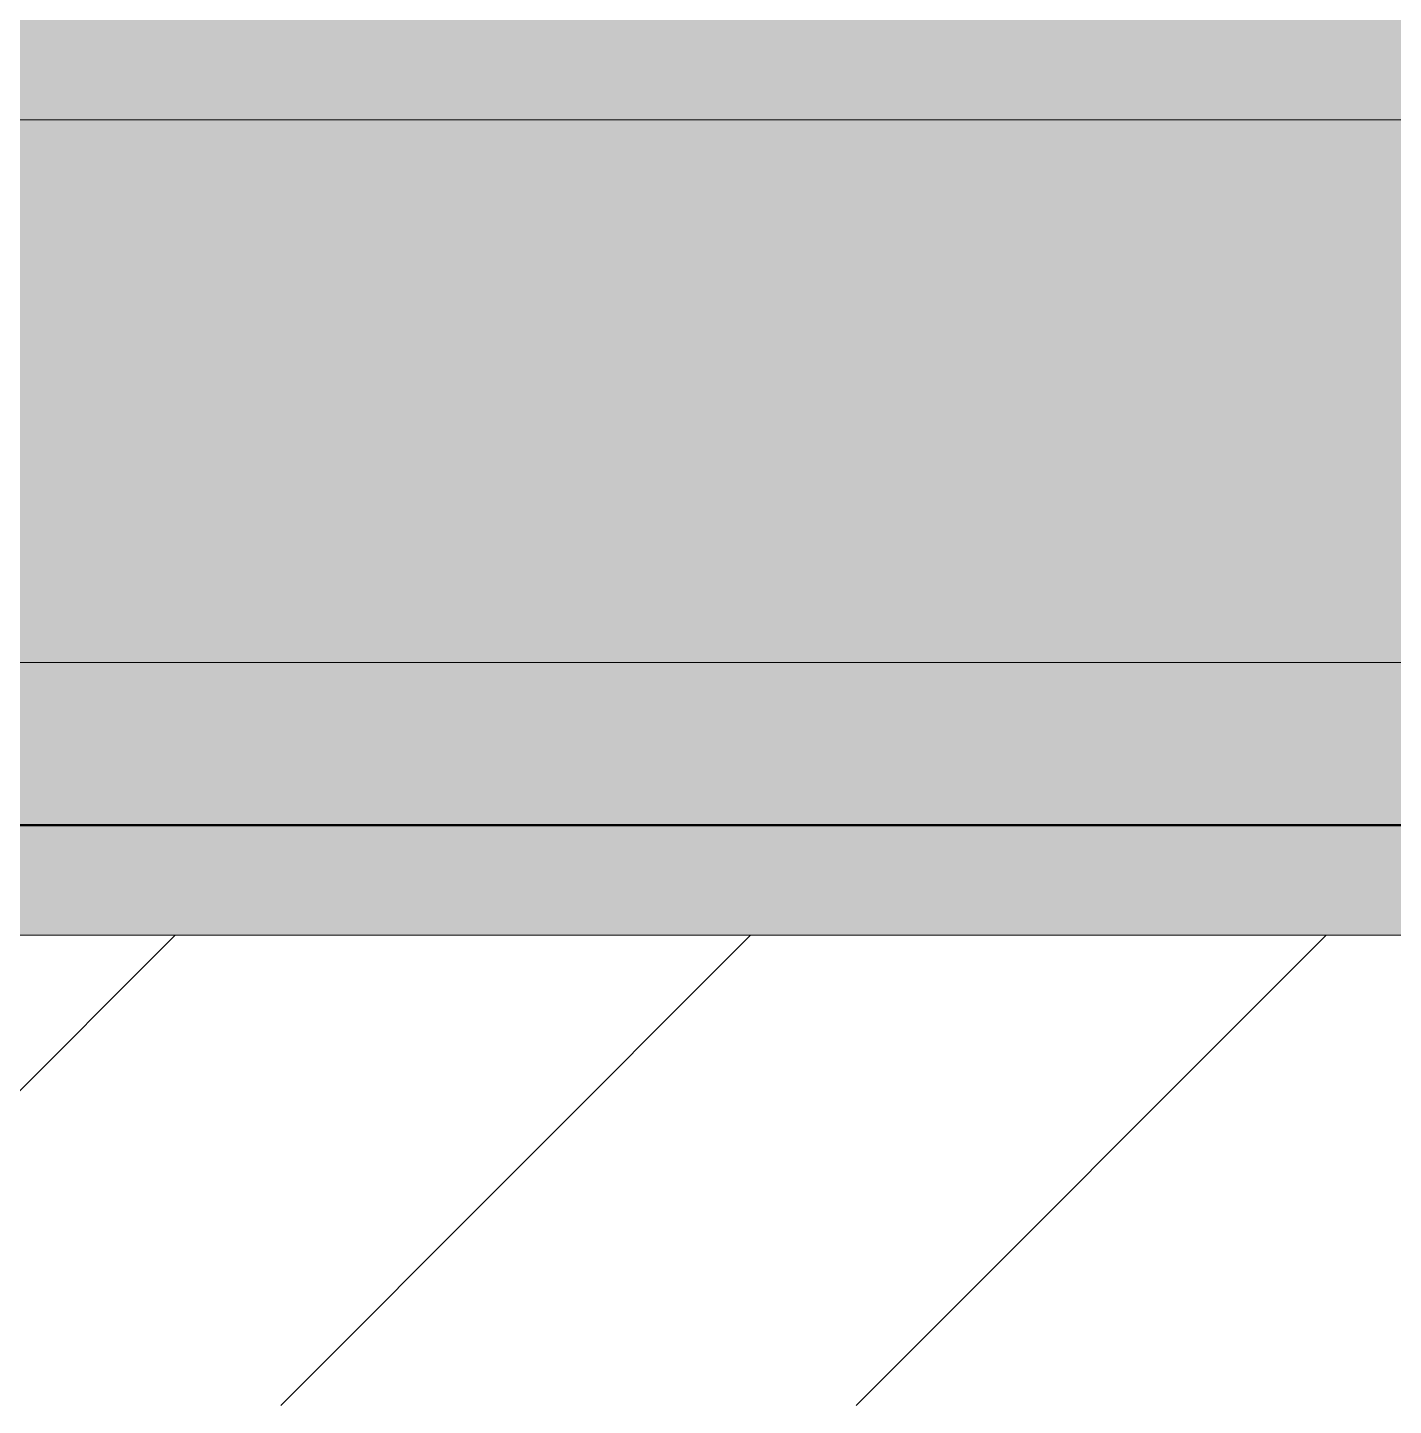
# Model space of a CAD drawing. Header units: millimetres. Extents: x -155050 to -36395, y -2753 to 7638.
# Drawn here: x -52105 to -49587, y -1819 to 720 of the extents above; entities that cross this region are included whole.
import ezdxf

# ---------------------------------------------------------------- set-up
doc = ezdxf.new("R2010")
doc.units = ezdxf.units.MM
for name, pattern in [('IMPORT-DASHDOT', [11.176, 8.128, -1.524, 0, -1.524]), ('IMPORT-DASHED _2_', [9.652, 8.128, -1.524]), ('IMPORT-DĚLICÍ2 _2_', [15.875, 6.35, -3.175, 0, -3.175, 0, -3.175]), ('IMPORT-KANVBRDO', [20, 7, -6.5, 0, -6.5])]:
    doc.linetypes.add(name, pattern=pattern)
for name, color, linetype, lineweight, true_color in [('---1 - PBS KÓTY', 7, 'Continuous', 18, 0x4c1300), ('---1 - PBS PNP-1', 1, 'Continuous', 35, 0xff0000), ('00_pl_deštová voda oblast', 6, 'Continuous', 25, 0xff00ff), ('00_pL_hranice pozemku', 1, 'Continuous', 35, 0xff0000), ('00_pL_katastr', 150, 'Continuous', 9, 0x007fff), ('00_pL_katastr-1', 150, 'Continuous', 35, 0x007fff), ('212_HK_situace_03_dwg-1', 40, 'Continuous', 9, 0xffbf00), ('A-WALL-1', 7, 'Continuous', 9, 0xd7d5cb), ('A-WALL-2', 7, 'Continuous', 9, 0x004080), ('A-WALL-3', 7, 'Continuous', 9, 0xdeddc7), ('A-WALL-4', 7, 'Continuous', 9, 0x787878), ('hch budova-1', 7, 'Continuous', 9, 0x00a5a5), ('hch kanal', 30, 'Continuous', 9, 0xff7f00), ('hch kanal-2', 6, 'IMPORT-KANVBRDO', 9, 0xff00ff), ('hch oploceni-1', 7, 'IMPORT-DĚLICÍ2 _2_', 9, 0x00a5a5), ('hch teren-1', 7, 'Continuous', 9, 0x00a5a5), ('hchrozvodi-1', 7, 'IMPORT-DĚLICÍ2 _2_', 9, 0x00a5a5), ('Kóty-1', 3, 'IMPORT-DASHED _2_', 9, 0x00ff00), ('Obrys', 2, 'Continuous', 9, 0xffff00), ('Obrys-3', 5, 'Continuous', 9, 0x0000ff), ('Obrys-4', 5, 'IMPORT-DASHDOT', 9, 0x0000ff), ('PDF7_0V_popis-vodovod-ostatní', 9, 'Continuous', 9, 0x808080), ('PDF7_GASNET PLYN STŘEDOTLAK', 9, 'Continuous', 9, 0x808080), ('PDF7_GASNET PLYN STŘEDOTLAK OCHRANNĚ PÁSMO', 7, 'Continuous', 9, 0xa5a552), ('PDF7_GP Budovy', 7, 'Continuous', 9, 0x260000), ('PDF7_GP Dopravní zařízení', 1, 'Continuous', 9, 0xff0000), ('PDF7_GP Hraniční linie', 7, 'Continuous', 9, 0x0052a5), ('PDF7_GP Kanalizační objekty', 30, 'Continuous', 9, 0xff7f00), ('PDF7_GP Výšky bodů', 7, 'Continuous', 9, 0x0052a5), ('PDF7_ISS CETIN Nadzemní sítě', 9, 'Continuous', 9, 0x808080), ('PDF7_ISS CETIN Zaměřené a kótované vnitřní STP', 9, 'Continuous', 9, 0x808080), ('PDF7_ISS DEŠŤOVÁ KANALIZACE', 9, 'Continuous', 9, 0x808080), ('PDF7_ISS KRÁLOVÉHRADECKÁ PROVOZNÍ SPLAŠKOVÁ KANALIZACE', 9, 'Continuous', 9, 0x808080), ('PDF7_ISS KRÁLOVÉHRADECKÁ PROVOZNÍ VODOVOD HL ŘAD', 9, 'Continuous', 9, 0x808080), ('PDF7_ISS TECHNICKÉ SLUŽBY HK VO', 9, 'Continuous', 9, 0x808080), ('PDF7_ISS ČEZ DISTRIBUCE NN', 9, 'Continuous', 9, 0x808080), ('PDF7_ISS ČEZ DISTRIBUCE VN PODZEMNÍ', 9, 'Continuous', 9, 0x808080), ('PDF7_Pouchov_726559$0$23700', 7, 'Continuous', 9, 0x52a5a5), ('PDF7_Slezské Předměstí_646971$0$21900', 7, 'Continuous', 9, 0x002600), ('PDF7_Slezské Předměstí_646971$0$23700', 9, 'Continuous', 9, 0x808080), ('Vlastní 1_A-DETL-GENF-1', 9, 'Continuous', 9, 0x808080)]:
    doc.layers.add(name, color=color, linetype=linetype, lineweight=lineweight, true_color=true_color)
for name, color, linetype, lineweight in [('00_pL_stavajici objekty', 7, 'Continuous', 50), ('2966-1_navrh dispozice stroju-HK_02_dwg-1', 7, 'Continuous', 9), ('2966-1_navrh dispozice stroju-HK_dwg-1', 7, 'Continuous', 9), ('A-DETL-THIN', 7, 'Continuous', 9), ('A-WALL', 7, 'Continuous', 9), ('HK_TEREN_SESAZENI_dwg-1', 7, 'Continuous', 9), ('Kóty', 7, 'Continuous', 9), ('PDF4_Geometry', 7, 'Continuous', 9), ('PDF7_GP Popis', 7, 'Continuous', 9), ('PDF7_Slezské Předměstí_646971$0$404', 7, 'Continuous', 9), ('PDF9_Geometrie', 7, 'Continuous', 9)]:
    doc.layers.add(name, color=color, linetype=linetype, lineweight=lineweight)

# ---------------------------------------------------------------- blocks, each defined once
blk = doc.blocks.new('2966-1_navrh dispozice stroju-HK_dwg-867852-Řez 5')
at = {"layer": 'Kóty'}
blk.add_line((181940.7, -750), (198730.7, -750), dxfattribs=at)
at = {"layer": 'Obrys'}
blk.add_line((203519.7, -750), (179267.8, -750), dxfattribs=at)
blk = doc.blocks.new('2966-1_navrh dispozice stroju-HK_02_dwg__OPEN-V47-Řez 5')
at = {"layer": 'Kóty'}
blk.add_line((181287.8, -750), (182162.8, -750), dxfattribs=at)
at = {"layer": 'Kóty', "flags": 128}
blk.add_lwpolyline([(182162.8, -750), (181287.8, -750), (182162.8, -750)], dxfattribs=at)
blk = doc.blocks.new('2966-1_navrh dispozice stroju-HK_02_dwg-876232-Řez 5')
at = {"layer": 'Kóty'}
for p, q in [((182162.8, -750), (198952.8, -750)), ((182162.8, -750), (198952.8, -750)), ((187662.8, -750), (189912.8, -750))]:
    blk.add_line(p, q, dxfattribs=at)
at = {"layer": 'Kóty-1'}
for p, q in [((188705, -750), (182187.8, -750)), ((182187.8, -750), (188705, -750))]:
    blk.add_line(p, q, dxfattribs=at)
at = {"layer": 'Obrys'}
for p, q in [((179267.8, -750), (203741.8, -750)), ((203741.8, -750), (179267.8, -750)), ((182387.8, -750), (188505, -750)), ((188505, -750), (186236.3, -750)), ((188505, -750), (187182.8, -750))]:
    blk.add_line(p, q, dxfattribs=at)
at = {"layer": 'Obrys-3'}
for p, q in [((181587.8, -750), (200127.8, -750)), ((200127.8, -750), (181587.8, -750)), ((199807.8, -750), (181587.8, -750))]:
    blk.add_line(p, q, dxfattribs=at)
at = {"layer": 'Obrys-3', "flags": 128}
blk.add_lwpolyline([(199802.8, -750), (181587.8, -750), (180987.8, -750)], dxfattribs=at)
at = {"layer": 'Obrys-4'}
blk.add_line((180587.8, -750), (192527.8, -750), dxfattribs=at)
at = {"extrusion": (0, 0, -1)}
blk.add_blockref('2966-1_navrh dispozice stroju-HK_02_dwg__OPEN-V47-Řez 5', (-372075.6, 0), dxfattribs=at)
blk = doc.blocks.new('212_HK_situace_03_dwg__ArchTick-904835-Řez 5')
at = {"layer": '---1 - PBS KÓTY'}
blk.add_line((190094.2, -750), (191105.9, -750), dxfattribs=at)
blk = doc.blocks.new('212_HK_situace_03_dwg-886969-Řez 5')
at = {"layer": '---1 - PBS KÓTY', "flags": 128}
blk.add_lwpolyline([(191350, -750), (190600, -750), (190521.9, -750)], dxfattribs=at)
at = {"layer": '---1 - PBS PNP-1'}
blk.add_line((184098, -750), (197102.1, -750), dxfattribs=at)
at = {"layer": '00_pl_deštová voda oblast'}
for p, q in [((200043.4, -750), (180549.2, -750)), ((184243.1, -750), (195636.6, -750))]:
    blk.add_line(p, q, dxfattribs=at)
at = {"layer": '00_pl_deštová voda oblast', "flags": 128}
blk.add_lwpolyline([(200045.5, -750), (200045.1, -750), (180445.2, -750)], dxfattribs=at)
at = {"layer": '00_pL_hranice pozemku', "flags": 128}
blk.add_lwpolyline([(179267.8, -750), (190825.3, -750), (190825.2, -750), (200517.2, -750), (200432.6, -750), (203816.9, -750)], dxfattribs=at)
at = {"layer": '00_pL_katastr', "flags": 128}
blk.add_lwpolyline([(184793.1, -750), (200400.1, -750), (198207.5, -750), (182600.5, -750)], close=True, dxfattribs=at)
at = {"layer": '00_pL_katastr'}
for points in [[(188221.9, -750), (187797.1, -750), (187447.6, -750), (187173.5, -750)], [(187315.7, -750), (187687.1, -750), (187987.1, -750), (188215.5, -750)], [(188621.1, -750), (188342.8, -750), (188085.8, -750), (187849.9, -750)], [(188215.5, -750), (188361.1, -750), (188439.2, -750), (188449.9, -750)], [(189449.5, -750), (189055.8, -750), (188646.6, -750), (188221.9, -750)], [(188449.9, -750), (188460.6, -750), (188396.3, -750), (188257.1, -750)], [(188257.1, -750), (188564.8, -750), (188852.6, -750), (189120.5, -750)], [(189316.9, -750), (189131.3, -750), (188899.4, -750), (188621.1, -750)], [(188888.3, -750), (188759.1, -750), (188728.8, -750), (188797.5, -750)], [(188797.5, -750), (188866.2, -750), (189045.6, -750), (189335.9, -750)], [(189638.8, -750), (189267.6, -750), (189017.5, -750), (188888.3, -750)], [(189120.5, -750), (189388.3, -750), (189619.2, -750), (189813.4, -750)], [(189138.1, -750), (189372.1, -750), (189506.2, -750), (189540.1, -750)], [(189540.1, -750), (189574, -750), (189499.6, -750), (189316.9, -750)], [(189649.6, -750), (189424.5, -750), (189319.8, -750), (189335.5, -750)], [(189335.5, -750), (189358, -750), (189626.9, -750), (190142.3, -750)], [(189335.9, -750), (189550, -750), (189771.7, -750), (190001.1, -750)], [(190128, -750), (190069.5, -750), (189843.3, -750), (189449.5, -750)], [(191309.5, -750), (190785.2, -750), (190228.3, -750), (189638.8, -750)], [(190477.2, -750), (190154.1, -750), (189878.2, -750), (189649.6, -750)], [(189813.4, -750), (190081.7, -750), (190186.6, -750), (190128, -750)], [(190142.3, -750), (190657.6, -750), (191077.2, -750), (191401.1, -750)], [(191737.2, -750), (191220.4, -750), (190800.5, -750), (190477.2, -750)]]:
    blk.add_open_spline(points, degree=3, dxfattribs=at)
at = {"layer": '00_pL_katastr-1'}
for p, q in [((179267.8, -750), (203816.9, -750)), ((179267.8, -750), (203816.9, -750)), ((179267.8, -750), (203816.9, -750)), ((203816.9, -750), (179267.8, -750)), ((179267.8, -750), (194306.1, -750)), ((179267.8, -750), (191144.3, -750)), ((203816.9, -750), (179267.8, -750))]:
    blk.add_line(p, q, dxfattribs=at)
at = {"layer": '00_pL_katastr-1', "flags": 128}
for points in [[(179267.8, -750), (180387, -750), (190827.9, -750), (199063.2, -750), (203816.9, -750)], [(179267.8, -750), (189670, -750), (187547.7, -750), (203518.5, -750), (196394.9, -750), (179267.8, -750)], [(203816.9, -750), (186983.6, -750), (187223.2, -750), (179267.8, -750)], [(179267.8, -750), (185852.7, -750), (188324, -750), (200935.3, -750), (203816.9, -750)], [(179267.8, -750), (194666.6, -750), (198047.6, -750), (202800.4, -750), (196394.9, -750), (196349.3, -750), (193555.8, -750), (179267.8, -750)], [(179267.8, -750), (185608.4, -750), (190751.4, -750), (190749.7, -750), (194726.1, -750), (196002.9, -750), (200511.7, -750), (200463.8, -750), (200417.6, -750), (203816.9, -750)], [(203816.9, -750), (197234.5, -750), (197119.5, -750), (186897.2, -750), (187707.1, -750)], [(187707.1, -750), (197948.3, -750), (197893.9, -750), (203816.9, -750)]]:
    blk.add_lwpolyline(points, dxfattribs=at)
blk.add_lwpolyline([(195945.8, -750), (182563.5, -750), (182545.9, -750), (195925.9, -750)], close=True, dxfattribs=at)
at = {"layer": '00_pL_stavajici objekty'}
blk.add_line((179267.8, -750), (203816.9, -750), dxfattribs=at)
at = {"layer": '00_pL_stavajici objekty', "flags": 128}
blk.add_lwpolyline([(203816.9, -750), (186930.3, -750), (187170, -750), (179267.8, -750)], dxfattribs=at)
blk.add_lwpolyline([(195918, -750), (182558.4, -750), (182570, -750), (195929.6, -750)], close=True, dxfattribs=at)
at = {"layer": 'PDF4_Geometry'}
for p, q in [((203816.9, -750), (179267.8, -750)), ((179267.8, -750), (203816.9, -750)), ((179267.8, -750), (203816.9, -750)), ((179267.8, -750), (194252.8, -750)), ((179267.8, -750), (191091, -750)), ((203816.9, -750), (179267.8, -750))]:
    blk.add_line(p, q, dxfattribs=at)
at = {"layer": 'PDF4_Geometry', "flags": 128}
for points in [[(179267.8, -750), (187494.4, -750), (203465.2, -750), (196341.6, -750), (179267.8, -750)], [(179267.8, -750), (189616.7, -750), (187494.4, -750)], [(179267.8, -750), (193502.6, -750), (196296, -750), (196341.6, -750), (202747.1, -750), (197994.3, -750), (194613.3, -750), (179267.8, -750)], [(197840.7, -750), (197895.1, -750), (187653.9, -750), (186843.9, -750), (197066.2, -750), (197181.2, -750)]]:
    blk.add_lwpolyline(points, dxfattribs=at)
blk.add_lwpolyline([(184739.8, -750), (200346.9, -750), (198154.3, -750), (182547.2, -750)], close=True, dxfattribs=at)
at = {"layer": 'PDF4_Geometry'}
for points in [[(188168.6, -750), (187743.8, -750), (187394.3, -750), (187120.3, -750)], [(187262.5, -750), (187633.8, -750), (187933.8, -750), (188162.2, -750)], [(188567.8, -750), (188289.6, -750), (188032.5, -750), (187796.6, -750)], [(188162.2, -750), (188307.8, -750), (188386, -750), (188396.7, -750)], [(189396.2, -750), (189002.6, -750), (188593.3, -750), (188168.6, -750)], [(188396.7, -750), (188407.4, -750), (188343.1, -750), (188203.9, -750)], [(188203.9, -750), (188511.6, -750), (188799.4, -750), (189067.2, -750)], [(189263.6, -750), (189078, -750), (188846.1, -750), (188567.8, -750)], [(188835, -750), (188705.8, -750), (188675.5, -750), (188744.2, -750)], [(188744.2, -750), (188812.9, -750), (188992.3, -750), (189282.6, -750)], [(189585.5, -750), (189214.3, -750), (188964.2, -750), (188835, -750)], [(189067.2, -750), (189335, -750), (189566, -750), (189760.1, -750)], [(189084.8, -750), (189318.8, -750), (189452.9, -750), (189486.8, -750)], [(189486.8, -750), (189520.7, -750), (189446.4, -750), (189263.6, -750)], [(189596.3, -750), (189371.3, -750), (189266.6, -750), (189282.2, -750)], [(189282.2, -750), (189304.7, -750), (189573.7, -750), (190089, -750)], [(189282.6, -750), (189496.7, -750), (189718.5, -750), (189947.8, -750)], [(190074.8, -750), (190016.2, -750), (189790, -750), (189396.2, -750)], [(191256.3, -750), (190731.9, -750), (190175, -750), (189585.5, -750)], [(190424, -750), (190100.8, -750), (189824.9, -750), (189596.3, -750)], [(189760.1, -750), (190028.5, -750), (190133.4, -750), (190074.8, -750)], [(190089, -750), (190604.3, -750), (191024, -750), (191347.9, -750)], [(191683.9, -750), (191167.2, -750), (190747.2, -750), (190424, -750)]]:
    blk.add_open_spline(points, degree=3, dxfattribs=at)
at = {"layer": 'PDF7_0V_popis-vodovod-ostatní', "flags": 128}
blk.add_lwpolyline([(191220.8, -750), (191221.4, -750), (179267.8, -750)], dxfattribs=at)
at = {"layer": 'PDF7_GASNET PLYN STŘEDOTLAK', "flags": 128}
for points in [[(187372.4, -750), (188236.4, -750)], [(188433.7, -750), (187569.6, -750)], [(188635.2, -750), (188834.6, -750), (188834.6, -750), (189233.4, -750), (189233.4, -750), (189432.8, -750), (189233.4, -750), (189233.4, -750), (188834.6, -750), (188834.6, -750)], [(189630.1, -750), (189364.2, -750), (189364.3, -750), (189031.9, -750), (189031.9, -750), (188766, -750), (189031.9, -750), (189031.9, -750), (189364.3, -750), (189364.2, -750)], [(188967.5, -750), (188967.6, -750)], [(189100.5, -750), (189100.5, -750)], [(189164.9, -750), (189164.8, -750)], [(189297.8, -750), (189297.8, -750)], [(189831.6, -750), (190629.2, -750)], [(190826.5, -750), (190028.9, -750)]]:
    blk.add_lwpolyline(points, close=True, dxfattribs=at)
at = {"layer": 'PDF7_GASNET PLYN STŘEDOTLAK OCHRANNĚ PÁSMO', "flags": 128}
for points in [[(187968.8, -750), (188168.2, -750)], [(188234, -750), (188034.6, -750)], [(188369, -750), (188169.6, -750)], [(188170.3, -750), (188369.7, -750)], [(188234.6, -750), (188434, -750)], [(188566.3, -750), (188366.9, -750)], [(188436.2, -750), (188635.6, -750)], [(188701.4, -750), (188502, -750)], [(188567, -750), (188766.3, -750)], [(188832.2, -750), (188632.8, -750)], [(188967.2, -750), (188767.8, -750)], [(188768.5, -750), (188967.9, -750)], [(188832.8, -750), (189032.2, -750)], [(189164.5, -750), (188965.1, -750)], [(189034.4, -750), (189233.8, -750)], [(189299.6, -750), (189100.2, -750)], [(189165.1, -750), (189364.5, -750)], [(189430.4, -750), (189231, -750)], [(189565.4, -750), (189366, -750)], [(189366.7, -750), (189566.1, -750)], [(189431, -750), (189630.4, -750)], [(189762.7, -750), (189563.3, -750)], [(189632.5, -750), (189831.9, -750)], [(189897.7, -750), (189698.3, -750)], [(189763.3, -750), (189962.7, -750)], [(190028.6, -750), (189829.2, -750)], [(190163.6, -750), (189964.2, -750)], [(189964.9, -750), (190164.3, -750)], [(190029.2, -750), (190228.6, -750)], [(190360.9, -750), (190161.5, -750)], [(190230.7, -750), (190430.1, -750)], [(190495.9, -750), (190296.5, -750)], [(190361.5, -750), (190560.9, -750)], [(190626.7, -750), (190427.3, -750)], [(190563.1, -750), (190762.5, -750)]]:
    blk.add_lwpolyline(points, close=True, dxfattribs=at)
at = {"layer": 'PDF7_GP Budovy', "flags": 128}
blk.add_lwpolyline([(182570, -750), (182558.4, -750), (195918, -750), (195929.6, -750)], close=True, dxfattribs=at)
at = {"layer": 'PDF7_GP Dopravní zařízení'}
blk.add_line((186767.7, -750), (189359.9, -750), dxfattribs=at)
at = {"layer": 'PDF7_GP Hraniční linie', "flags": 128}
for points in [[(203816.9, -750), (189170.9, -750), (179267.8, -750)], [(179267.8, -750), (189500.9, -750), (203816.9, -750)], [(179267.8, -750), (185267, -750), (191581.5, -750), (200953.1, -750), (203816.9, -750)], [(201161.9, -750), (192056.1, -750), (185007.8, -750), (187996.4, -750), (191783.5, -750), (195571.3, -750), (199891.3, -750), (203816.9, -750)], [(185377.2, -750), (189897, -750), (194881.7, -750), (203816.9, -750)], [(188020.2, -750), (188020.5, -750), (190479.7, -750), (190479.4, -750)], [(190467.8, -750), (190467.5, -750), (188074.8, -750), (188075.1, -750)]]:
    blk.add_lwpolyline(points, dxfattribs=at)
at = {"layer": 'PDF7_GP Kanalizační objekty'}
blk.add_line((189389.2, -750), (188923.9, -750), dxfattribs=at)
at = {"layer": 'PDF7_GP Popis'}
for p, q in [((188214.6, -750), (188414.1, -750)), ((188547, -750), (188347.6, -750)), ((188685.4, -750), (188485.9, -750)), ((188832.8, -750), (188566.8, -750)), ((188679.8, -750), (188879.3, -750)), ((189161.7, -750), (188895.7, -750)), ((189204.6, -750), (188938.6, -750)), ((188951.1, -750), (189017.6, -750)), ((189032, -750), (189098.4, -750)), ((189477.3, -750), (189211.3, -750)), ((189283.5, -750), (189283.5, -750)), ((189427.3, -750), (189493.8, -750)), ((189470.3, -750), (189536.7, -750)), ((189676.5, -750), (189809.5, -750)), ((189693.2, -750), (189759.7, -750)), ((189736.2, -750), (189802.6, -750)), ((190014.4, -750), (189748.5, -750)), ((189809.4, -750), (190075.3, -750)), ((190533.6, -750), (190267.6, -750)), ((190346.5, -750), (190546, -750)), ((190473.9, -750), (190673.4, -750))]:
    blk.add_line(p, q, dxfattribs=at)
at = {"layer": 'PDF7_GP Popis', "flags": 128}
for points in [[(188081.8, -750), (188015.3, -750), (188015.3, -750), (187948.9, -750), (187948.9, -750), (188015.4, -750), (188081.9, -750), (188148.3, -750), (188214.8, -750), (188214.8, -750), (188214.7, -750)], [(188036.9, -750), (188036.9, -750), (188236.4, -750)], [(188214.8, -750), (188081.8, -750), (188081.8, -750)], [(188281.1, -750), (188214.7, -750), (188214.7, -750), (188214.7, -750), (188214.7, -750), (188281.2, -750), (188347.7, -750), (188347.7, -750), (188414.1, -750), (188414.1, -750)], [(188302.8, -750), (188302.8, -750), (188369.3, -750)], [(188414, -750), (188414, -750), (188414, -750), (188480.5, -750), (188546.9, -750), (188613.5, -750)], [(188546.9, -750), (188546.9, -750), (188546.9, -750), (188613.4, -750), (188679.8, -750), (188746.4, -750)], [(188618.9, -750), (188552.5, -750), (188618.9, -750), (188685.4, -750), (188751.8, -750), (188751.9, -750), (188818.3, -750), (188818.4, -750), (188751.9, -750), (188685.4, -750)], [(188699.8, -750), (188699.8, -750), (188766.2, -750), (188832.7, -750), (188832.7, -750), (188899.2, -750), (188899.2, -750), (188832.8, -750), (188766.3, -750)], [(188945.7, -750), (188812.7, -750), (188812.7, -750)], [(188812.7, -750), (188879.1, -750), (188945.6, -750), (189078.6, -750)], [(188818.3, -750), (188951.2, -750), (188951.2, -750), (188884.7, -750), (188818.3, -750), (188818.3, -750), (188818.3, -750), (188884.8, -750), (188884.8, -750), (188951.2, -750), (189017.7, -750), (189017.7, -750), (189017.7, -750)], [(188899.1, -750), (189032, -750), (189032, -750), (188965.6, -750), (188899.1, -750), (188899.1, -750), (188899.1, -750), (188965.6, -750), (189032.1, -750), (189098.6, -750), (189098.5, -750), (189098.5, -750)], [(188951.1, -750), (189150.6, -750), (189217, -750)], [(189028.7, -750), (189028.7, -750), (189095.1, -750), (189161.6, -750), (189161.6, -750), (189228.1, -750), (189228.1, -750), (189228.1, -750), (189161.7, -750), (189095.2, -750)], [(189032, -750), (189231.4, -750), (189297.9, -750)], [(189071.6, -750), (189071.6, -750), (189138.1, -750), (189204.5, -750), (189271, -750), (189271, -750), (189271, -750), (189271.1, -750), (189204.6, -750), (189138.1, -750)], [(189294.5, -750), (189427.4, -750), (189360.9, -750), (189294.4, -750), (189228, -750), (189228, -750), (189294.5, -750), (189361, -750), (189427.5, -750), (189493.9, -750), (189493.9, -750)], [(189337.4, -750), (189470.3, -750), (189403.9, -750), (189403.8, -750), (189337.4, -750), (189337.4, -750), (189270.9, -750), (189271, -750), (189337.4, -750), (189403.9, -750), (189470.4, -750), (189536.9, -750), (189536.8, -750), (189536.8, -750)], [(189344.3, -750), (189344.3, -750), (189344.3, -750), (189410.7, -750), (189477.2, -750), (189543.7, -750), (189610.2, -750), (189610.2, -750), (189543.7, -750), (189543.8, -750), (189477.3, -750), (189477.3, -750)], [(189360.8, -750), (189560.3, -750), (189626.8, -750), (189626.8, -750)], [(189403.8, -750), (189603.3, -750), (189669.8, -750), (189669.7, -750), (189736.2, -750)], [(189615.6, -750), (189549.2, -750), (189482.7, -750), (189482.7, -750), (189482.8, -750), (189549.2, -750), (189615.7, -750), (189682.1, -750), (189682.2, -750), (189748.6, -750), (189682.2, -750), (189682.2, -750), (189615.7, -750)], [(189543.6, -750), (189676.6, -750), (189743.1, -750), (189809.5, -750), (189809.5, -750)], [(189815, -750), (189748.5, -750), (189682.1, -750), (189682.1, -750), (189748.6, -750), (189748.6, -750), (189815.1, -750), (189881.5, -750), (189881.5, -750)], [(189942.4, -750), (189875.9, -750), (189809.4, -750), (189809.5, -750), (189809.5, -750), (189876, -750), (189942.4, -750), (190008.9, -750), (190008.9, -750)], [(189881.4, -750), (189881.4, -750), (189947.9, -750), (190014.4, -750), (190147.3, -750)], [(190134.8, -750), (190068.3, -750), (190001.9, -750), (190001.9, -750), (189935.4, -750), (190001.9, -750), (190068.4, -750), (190134.8, -750), (190201.3, -750), (190201.3, -750), (190201.4, -750), (190134.9, -750), (190068.4, -750)], [(190334.2, -750), (190267.7, -750), (190201.2, -750), (190201.2, -750), (190201.3, -750), (190201.3, -750), (190267.8, -750), (190334.2, -750), (190400.7, -750), (190400.7, -750)], [(190208.1, -750), (190407.6, -750), (190341, -750)], [(190479.5, -750), (190413, -750), (190346.6, -750), (190346.6, -750), (190346.6, -750), (190346.6, -750), (190413.1, -750), (190479.6, -750), (190546, -750), (190546, -750)], [(190400.6, -750), (190400.6, -750), (190400.6, -750), (190467, -750), (190533.5, -750), (190600, -750)], [(190540.4, -750), (190473.9, -750), (190407.5, -750), (190407.5, -750), (190407.5, -750), (190474, -750), (190474, -750), (190540.5, -750), (190606.9, -750), (190606.9, -750)]]:
    blk.add_lwpolyline(points, dxfattribs=at)
for points in [[(189145, -750), (189145.1, -750)], [(189364.3, -750), (189364.3, -750)], [(190008.8, -750), (190008.8, -750), (190008.8, -750), (190075.3, -750), (190141.8, -750), (190208.2, -750), (190208.2, -750), (190208.2, -750), (190208.2, -750), (190141.7, -750), (190075.2, -750)], [(190147.2, -750), (190080.8, -750), (190147.3, -750), (190147.3, -750), (190213.8, -750), (190280.2, -750), (190346.7, -750), (190346.7, -750), (190280.2, -750), (190280.2, -750), (190213.7, -750)], [(190599.9, -750), (190599.9, -750), (190600, -750), (190600, -750), (190666.4, -750), (190666.5, -750), (190732.9, -750), (190799.4, -750), (190799.4, -750), (190799.3, -750), (190799.3, -750), (190732.8, -750), (190666.4, -750)]]:
    blk.add_lwpolyline(points, close=True, dxfattribs=at)
at = {"layer": 'PDF7_GP Výšky bodů', "flags": 128}
for points in [[(187875.7, -750), (188008.6, -750), (188008.7, -750), (188075.2, -750), (188075.1, -750), (188141.6, -750), (188208.1, -750), (188208.1, -750), (188208.2, -750), (188141.7, -750), (188075.2, -750)], [(187953.8, -750), (188086.7, -750), (188153.2, -750), (188219.7, -750), (188286.2, -750), (188286.2, -750), (188352.6, -750), (188352.7, -750), (188286.2, -750), (188219.8, -750), (188153.3, -750)], [(188208, -750), (188075.1, -750), (188208, -750), (188208, -750), (188274.5, -750), (188341, -750), (188407.4, -750), (188407.4, -750), (188473.9, -750), (188407.5, -750), (188341, -750), (188274.6, -750)], [(188086.9, -750), (188219.8, -750), (188352.8, -750)], [(188328.7, -750), (188129.2, -750), (188129.3, -750), (188328.6, -750)], [(188352.5, -750), (188219.6, -750), (188286.1, -750), (188352.6, -750), (188419, -750), (188485.5, -750), (188485.5, -750), (188552, -750), (188552, -750), (188552, -750), (188485.6, -750), (188419.1, -750), (188419.1, -750)], [(188395, -750), (188328.5, -750), (188262, -750), (188262.1, -750), (188262.1, -750), (188328.6, -750), (188395.1, -750), (188461.6, -750), (188528, -750), (188594.5, -750), (188594.4, -750), (188528, -750), (188528, -750), (188461.5, -750), (188395, -750), (188328.6, -750), (188395.1, -750)], [(188485.6, -750), (188419.1, -750), (188352.6, -750), (188352.7, -750), (188352.7, -750), (188419.2, -750), (188485.7, -750), (188485.7, -750), (188552.2, -750), (188618.6, -750), (188618.6, -750), (188618.6, -750), (188618.6, -750), (188552.1, -750), (188485.6, -750), (188419.2, -750), (188485.7, -750)], [(188572.8, -750), (188705.7, -750), (188705.7, -750), (188705.7, -750), (188772.2, -750), (188838.7, -750), (188905.1, -750), (188905.2, -750), (188838.7, -750), (188772.3, -750), (188705.8, -750)], [(188603, -750), (188669.5, -750), (188736, -750), (188736, -750), (188802.4, -750), (188868.9, -750), (188935.4, -750), (188935.4, -750), (188869, -750), (188802.5, -750), (188736, -750)], [(188772.1, -750), (188905, -750), (188905.1, -750), (188971.5, -750), (189038, -750), (189104.5, -750), (189104.5, -750), (189104.5, -750), (189038.1, -750), (188971.6, -750)], [(188834.6, -750), (188967.5, -750), (188967.6, -750), (189034, -750), (189100.5, -750), (189167, -750), (189167, -750), (189100.6, -750), (189100.6, -750), (189034.1, -750), (188967.6, -750)], [(188836.3, -750), (188969.2, -750), (188969.3, -750), (189035.7, -750), (189102.2, -750), (189168.7, -750), (189168.7, -750), (189168.7, -750), (189168.7, -750), (189102.3, -750), (189035.8, -750)], [(189134.8, -750), (188868.8, -750), (188935.4, -750), (189134.7, -750)], [(189138.4, -750), (188872.5, -750), (188939, -750), (189071.9, -750)], [(188884.1, -750), (188884.1, -750), (189150.1, -750)], [(189366.4, -750), (189100.4, -750), (189167, -750), (189366.3, -750)], [(189102.1, -750), (189168.5, -750), (189235.1, -750), (189301.5, -750), (189368, -750), (189368, -750), (189434.5, -750), (189368.1, -750), (189301.6, -750), (189301.6, -750), (189235.1, -750)], [(189157.5, -750), (189290.4, -750), (189356.9, -750), (189423.3, -750), (189489.8, -750), (189489.8, -750), (189489.9, -750), (189489.9, -750), (189423.4, -750), (189356.9, -750)], [(189160.4, -750), (189293.3, -750), (189293.4, -750), (189359.8, -750), (189426.3, -750), (189492.8, -750), (189492.8, -750), (189426.4, -750), (189426.4, -750), (189359.9, -750), (189293.4, -750)], [(189230.2, -750), (189363.1, -750), (189363.1, -750), (189429.6, -750), (189496, -750), (189562.5, -750), (189562.5, -750), (189562.6, -750), (189496.1, -750), (189429.7, -750), (189429.6, -750)], [(189436.7, -750), (189436.7, -750), (189436.7, -750), (189370.2, -750), (189303.8, -750), (189237.3, -750), (189237.3, -750), (189237.2, -750), (189303.7, -750), (189370.2, -750), (189436.7, -750), (189503.1, -750), (189503.2, -750), (189569.7, -750), (189503.2, -750), (189436.7, -750)], [(189400.4, -750), (189334, -750), (189267.5, -750), (189267.5, -750), (189267.5, -750), (189334, -750), (189400.5, -750), (189467, -750), (189533.5, -750), (189533.4, -750), (189533.4, -750), (189533.4, -750), (189466.9, -750), (189400.5, -750), (189334, -750), (189400.5, -750)], [(189298.9, -750), (189431.8, -750), (189431.8, -750), (189431.8, -750), (189498.3, -750), (189564.8, -750), (189631.3, -750), (189631.3, -750), (189564.8, -750), (189564.8, -750), (189498.4, -750), (189431.9, -750)], [(189338, -750), (189470.9, -750), (189537.4, -750), (189603.9, -750), (189670.3, -750), (189670.4, -750), (189670.4, -750), (189670.4, -750), (189603.9, -750), (189537.5, -750)], [(189390.2, -750), (189523.2, -750), (189523.2, -750), (189589.7, -750), (189656.1, -750), (189656.2, -750), (189722.6, -750), (189722.6, -750), (189722.7, -750), (189656.2, -750), (189589.8, -750)], [(189416.1, -750), (189549, -750), (189549, -750), (189615.5, -750), (189682, -750), (189748.4, -750), (189748.4, -750), (189748.5, -750), (189682, -750), (189615.6, -750), (189549.1, -750)], [(189692.2, -750), (189426.2, -750), (189492.8, -750), (189692.1, -750)], [(189569.5, -750), (189436.6, -750), (189569.6, -750), (189503.1, -750), (189569.5, -750), (189636, -750), (189702.5, -750), (189769, -750), (189769, -750), (189769, -750), (189702.5, -750), (189702.6, -750), (189636.1, -750)], [(189466.8, -750), (189599.7, -750), (189732.8, -750)], [(189755.7, -750), (189489.7, -750), (189556.3, -750), (189689.2, -750)], [(189761.9, -750), (189562.4, -750), (189562.5, -750), (189761.9, -750)], [(189830.6, -750), (189564.7, -750), (189631.2, -750), (189830.6, -750)], [(189700.2, -750), (189766.7, -750), (189700.2, -750), (189633.8, -750), (189567.3, -750), (189567.3, -750), (189567.3, -750), (189567.2, -750), (189633.7, -750), (189700.2, -750), (189766.7, -750), (189833.2, -750), (189833.2, -750), (189833.2, -750), (189766.7, -750), (189700.3, -750)], [(189670.2, -750), (189603.8, -750), (189670.3, -750), (189670.3, -750), (189736.7, -750), (189803.2, -750), (189869.7, -750), (189936.2, -750), (189936.2, -750), (189869.7, -750), (189869.8, -750), (189803.3, -750), (189736.8, -750)], [(189748.3, -750), (189615.4, -750), (189748.4, -750), (189748.4, -750), (189748.3, -750), (189814.8, -750), (189881.3, -750), (189947.8, -750), (189947.8, -750), (189947.8, -750), (189947.8, -750), (189881.4, -750), (189814.9, -750)], [(189988.5, -750), (189722.5, -750), (189789.1, -750), (189922, -750)], [(190030.8, -750), (189764.9, -750), (189831.4, -750), (190030.8, -750)], [(189966, -750), (189966, -750), (189966, -750), (189966.1, -750), (189899.6, -750), (189833.1, -750), (189766.6, -750), (189766.6, -750), (189766.6, -750), (189766.6, -750), (189833, -750), (189899.5, -750), (189966, -750), (190032.5, -750), (190032.5, -750), (190032.5, -750), (190032.6, -750), (189966.1, -750), (189966.1, -750)], [(189803, -750), (189935.9, -750), (190002.4, -750), (190068.8, -750), (190135.3, -750), (190135.3, -750), (190201.8, -750), (190135.4, -750), (190068.9, -750), (190068.9, -750), (190002.4, -750)], [(189821.9, -750), (189954.8, -750), (190021.4, -750), (190021.4, -750), (190087.8, -750), (190154.3, -750), (190154.3, -750), (190154.4, -750), (190154.4, -750), (190087.9, -750), (190021.4, -750)], [(189825, -750), (189824.9, -750), (189824.9, -750), (189891.4, -750), (189957.8, -750), (189957.8, -750), (190024.3, -750), (190024.3, -750), (190024.4, -750), (190024.4, -750), (190223.8, -750)], [(189881.6, -750), (190014.5, -750), (190014.5, -750), (190081, -750), (190147.5, -750), (190214, -750), (190214, -750), (190147.6, -750), (190081.1, -750), (190014.6, -750)], [(189894.7, -750), (189894.6, -750), (190160.6, -750)], [(190021.3, -750), (190220.6, -750), (190353.7, -750)], [(190090.8, -750), (190024.3, -750), (190090.7, -750), (190157.2, -750), (190223.6, -750), (190223.7, -750), (190223.7, -750), (190290.2, -750), (190423.1, -750)], [(190387.1, -750), (190121.2, -750), (190187.8, -750), (190387.1, -750)], [(190401.2, -750), (190135.2, -750), (190201.8, -750), (190401.1, -750)], [(190295.6, -750), (190229.2, -750), (190162.7, -750), (190229.2, -750), (190229.2, -750), (190295.7, -750), (190362.2, -750), (190428.7, -750), (190495.1, -750), (190495.1, -750), (190495.1, -750), (190428.6, -750), (190428.6, -750), (190362.1, -750), (190295.7, -750), (190295.7, -750), (190295.7, -750)], [(190413.3, -750), (190213.8, -750), (190213.9, -750), (190413.3, -750)], [(190320.6, -750), (190320.6, -750), (190320.5, -750), (190387, -750), (190453.5, -750), (190453.5, -750), (190519.9, -750), (190520, -750), (190520.1, -750), (190652.9, -750)], [(190600.7, -750), (190334.7, -750), (190401.3, -750), (190534.2, -750)], [(190346.4, -750), (190346.4, -750), (190346.3, -750), (190412.8, -750), (190479.3, -750), (190479.3, -750), (190545.8, -750), (190545.9, -750), (190678.8, -750)], [(190479.6, -750), (190679, -750), (190812, -750)]]:
    blk.add_lwpolyline(points, dxfattribs=at)
for points in [[(188141.2, -750), (188141.2, -750), (188207.7, -750), (188274.1, -750), (188340.6, -750), (188407.1, -750), (188473.5, -750), (188473.5, -750), (188407.1, -750), (188340.7, -750), (188340.6, -750), (188274.2, -750), (188274.1, -750), (188207.7, -750), (188207.7, -750), (188274.1, -750), (188274.1, -750), (188274.1, -750), (188207.6, -750)], [(188407, -750), (188340.5, -750), (188340.5, -750), (188407, -750), (188473.5, -750), (188540, -750), (188606.5, -750), (188672.9, -750), (188672.9, -750), (188606.4, -750), (188473.4, -750), (188473.4, -750)], [(188606.7, -750), (188540.2, -750), (188606.7, -750), (188606.7, -750), (188673.2, -750), (188739.7, -750), (188806.2, -750), (188872.6, -750), (188872.6, -750), (188872.6, -750), (188806.1, -750), (188806.1, -750), (188739.6, -750), (188673.1, -750)], [(188684.7, -750), (188684.8, -750), (188684.8, -750), (188751.3, -750), (188751.3, -750), (188817.8, -750), (188884.2, -750), (188950.7, -750), (189017.2, -750), (188950.7, -750), (188950.6, -750), (188884.2, -750), (188817.7, -750), (188751.2, -750)], [(189499.1, -750), (189499.1, -750), (189565.6, -750), (189698.6, -750), (189698.6, -750), (189765.1, -750), (189765, -750), (189831.5, -750), (189831.5, -750), (189765, -750), (189698.5, -750), (189632, -750), (189565.5, -750), (189565.6, -750)], [(189963.4, -750), (189963.4, -750), (189963.4, -750), (190029.9, -750), (190029.9, -750), (190162.9, -750), (190229.3, -750), (190295.8, -750), (190295.7, -750), (190229.3, -750), (190162.8, -750), (190096.3, -750), (190029.8, -750)], [(190068.9, -750), (190069, -750), (190135.4, -750), (190135.5, -750), (190202, -750), (190268.4, -750), (190334.9, -750), (190334.9, -750), (190334.8, -750), (190334.8, -750), (190268.4, -750), (190201.9, -750), (190135.4, -750), (190068.9, -750)], [(190080.5, -750), (190080.6, -750), (190080.6, -750), (190147.1, -750), (190213.5, -750), (190280, -750), (190346.5, -750), (190413, -750), (190412.9, -750), (190346.4, -750), (190280, -750), (190213.5, -750), (190147, -750)], [(190094, -750), (190094, -750), (190094, -750), (190160.5, -750), (190160.5, -750), (190227, -750), (190293.5, -750), (190359.9, -750), (190426.4, -750), (190359.9, -750), (190359.9, -750), (190293.4, -750), (190226.9, -750), (190160.4, -750)], [(190533.9, -750), (190533.9, -750), (190600.4, -750), (190666.9, -750), (190733.3, -750), (190799.8, -750), (190866.3, -750), (190866.3, -750), (190799.9, -750), (190799.9, -750), (190733.4, -750), (190666.9, -750), (190600.4, -750), (190600.4, -750), (190666.9, -750), (190666.9, -750), (190666.8, -750), (190666.8, -750), (190600.4, -750)]]:
    blk.add_lwpolyline(points, close=True, dxfattribs=at)
at = {"layer": 'PDF7_ISS CETIN Nadzemní sítě'}
for p, q in [((188403.6, -750), (188323.4, -750)), ((188323.4, -750), (188403.6, -750)), ((188443.2, -750), (188363, -750)), ((188363, -750), (188443.2, -750)), ((188710.7, -750), (188630.5, -750)), ((188630.5, -750), (188710.7, -750)), ((188750.3, -750), (188670.1, -750)), ((188670.1, -750), (188750.3, -750)), ((189033.3, -750), (188795.4, -750)), ((188795.4, -750), (189033.3, -750)), ((189069.3, -750), (188989.1, -750)), ((188989.1, -750), (189069.3, -750)), ((189108.8, -750), (189028.6, -750)), ((189028.6, -750), (189108.8, -750)), ((189271.2, -750), (189033.3, -750)), ((189033.3, -750), (189271.2, -750)), ((189402.1, -750), (189321.9, -750)), ((189321.9, -750), (189402.1, -750)), ((189441.7, -750), (189361.4, -750)), ((189361.4, -750), (189441.7, -750)), ((189734.9, -750), (189654.7, -750)), ((189654.7, -750), (189734.9, -750)), ((189774.5, -750), (189694.2, -750)), ((189694.2, -750), (189774.5, -750)), ((190067.7, -750), (189987.5, -750)), ((189987.5, -750), (190067.7, -750)), ((190107.3, -750), (190027.1, -750)), ((190027.1, -750), (190107.3, -750)), ((190362.9, -750), (190125, -750)), ((190125, -750), (190362.9, -750)), ((190400.6, -750), (190320.3, -750)), ((190320.3, -750), (190400.6, -750)), ((190440.1, -750), (190359.9, -750)), ((190359.9, -750), (190440.1, -750)), ((190600.8, -750), (190362.9, -750)), ((190362.9, -750), (190600.8, -750))]:
    blk.add_line(p, q, dxfattribs=at)
at = {"layer": 'PDF7_ISS CETIN Nadzemní sítě', "flags": 128}
for points in [[(188082.3, -750), (188282, -750)], [(188348.7, -750), (188215.6, -750)], [(188229.4, -750), (188694.7, -750)], [(188481.4, -750), (188614.6, -750)], [(188481.7, -750), (188614.8, -750)], [(188681.5, -750), (188548.4, -750)], [(189293.1, -750), (188761.3, -750)], [(188814.3, -750), (188880.9, -750)], [(188814.5, -750), (188947.6, -750)], [(189014.3, -750), (188881.2, -750)], [(188894.1, -750), (189425.9, -750)], [(189147.1, -750), (189213.7, -750)], [(189147.3, -750), (189280.4, -750)], [(189347.1, -750), (189214, -750)], [(189479.9, -750), (189546.5, -750)], [(189480.1, -750), (189613.2, -750)], [(189492.5, -750), (189957.8, -750)], [(189679.9, -750), (189546.8, -750)], [(189812.7, -750), (189879.3, -750)], [(189812.9, -750), (189946, -750)], [(190012.8, -750), (189879.6, -750)], [(190079, -750), (190212.1, -750)], [(190556.2, -750), (190090.8, -750)], [(190145.7, -750), (190278.8, -750)], [(190345.6, -750), (190212.5, -750)], [(190223.7, -750), (190689, -750)], [(190411.8, -750), (190544.9, -750)], [(190478.6, -750), (190611.7, -750)], [(190678.4, -750), (190545.3, -750)]]:
    blk.add_lwpolyline(points, close=True, dxfattribs=at)
at = {"layer": 'PDF7_ISS CETIN Zaměřené a kótované vnitřní STP'}
for p, q in [((188392.4, -750), (188115, -750)), ((188115, -750), (188392.4, -750)), ((188529.9, -750), (188252.5, -750)), ((188529.9, -750), (188252.5, -750)), ((188529.9, -750), (188252.5, -750)), ((188252.5, -750), (188529.9, -750)), ((188595.2, -750), (188317.8, -750)), ((188317.8, -750), (188595.2, -750)), ((188789.8, -750), (188512.5, -750)), ((188789.8, -750), (188512.5, -750)), ((188789.8, -750), (188512.5, -750)), ((188512.5, -750), (188789.8, -750)), ((189625.2, -750), (189349.8, -750)), ((189349.8, -750), (189625.2, -750)), ((189845.6, -750), (189570.2, -750)), ((189570.2, -750), (189845.6, -750)), ((189921.1, -750), (189643.7, -750)), ((189643.7, -750), (189921.1, -750)), ((190058.6, -750), (189781.3, -750)), ((190058.6, -750), (189781.3, -750)), ((190058.6, -750), (189781.3, -750)), ((189781.3, -750), (190058.6, -750)), ((190124, -750), (189846.6, -750)), ((189846.6, -750), (190124, -750)), ((190318.6, -750), (190041.2, -750)), ((190318.6, -750), (190041.2, -750)), ((190318.6, -750), (190041.2, -750)), ((190041.2, -750), (190318.6, -750))]:
    blk.add_line(p, q, dxfattribs=at)
at = {"layer": 'PDF7_ISS CETIN Zaměřené a kótované vnitřní STP', "flags": 128}
for points in [[(188778.2, -750), (189177, -750), (188778.2, -750), (188246.4, -750), (188047.1, -750), (188047.1, -750), (188047.1, -750), (188246.4, -750)], [(188898.3, -750), (189430, -750)], [(189629.2, -750), (189031.1, -750), (189629.2, -750), (189031.1, -750)], [(190572.9, -750), (191436.9, -750), (190572.9, -750), (190107.6, -750)], [(190427, -750), (190958.7, -750)], [(191091.5, -750), (190559.8, -750), (191091.5, -750), (190559.8, -750)]]:
    blk.add_lwpolyline(points, close=True, dxfattribs=at)
at = {"layer": 'PDF7_ISS DEŠŤOVÁ KANALIZACE'}
for p, q in [((188560, -750), (188258.9, -750)), ((189721.6, -750), (188724.6, -750)), ((189919.5, -750), (189589.7, -750)), ((190066.8, -750), (189867.1, -750)), ((190518.7, -750), (190188.9, -750)), ((190666, -750), (190466.3, -750))]:
    blk.add_line(p, q, dxfattribs=at)
at = {"layer": 'PDF7_ISS DEŠŤOVÁ KANALIZACE', "flags": 128}
for points in [[(187804.8, -750), (188137.3, -750), (188336.8, -750)], [(188137.3, -750), (188203.7, -750), (188403.1, -750)], [(189534.1, -750), (189267.7, -750), (188735.7, -750)], [(189600.7, -750), (189733.8, -750), (189800.4, -750)], [(189600.9, -750), (189733.8, -750), (189933.3, -750)], [(190133.7, -750), (190266.6, -750), (190466, -750)], [(190199.9, -750), (190266.5, -750), (190333.1, -750)]]:
    blk.add_lwpolyline(points, dxfattribs=at)
at = {"layer": 'PDF7_ISS KRÁLOVÉHRADECKÁ PROVOZNÍ SPLAŠKOVÁ KANALIZACE'}
for p, q in [((189991.5, -750), (189891.5, -750)), ((189891.5, -750), (189991.5, -750)), ((190456.8, -750), (190356.7, -750)), ((190356.7, -750), (190456.8, -750))]:
    blk.add_line(p, q, dxfattribs=at)
at = {"layer": 'PDF7_ISS KRÁLOVÉHRADECKÁ PROVOZNÍ SPLAŠKOVÁ KANALIZACE', "flags": 128}
for points in [[(188440.6, -750), (189304.6, -750)], [(189637, -750), (190102.2, -750), (190368.1, -750), (190102.2, -750)]]:
    blk.add_lwpolyline(points, close=True, dxfattribs=at)
at = {"layer": 'PDF7_ISS KRÁLOVÉHRADECKÁ PROVOZNÍ VODOVOD HL ŘAD'}
for p, q in [((189748.4, -750), (189557.2, -750)), ((189557.2, -750), (189748.4, -750))]:
    blk.add_line(p, q, dxfattribs=at)
at = {"layer": 'PDF7_ISS KRÁLOVÉHRADECKÁ PROVOZNÍ VODOVOD HL ŘAD', "flags": 128}
for points in [[(189231.3, -750), (188367.2, -750)], [(190228.3, -750), (190427.7, -750), (190028.9, -750), (189563.6, -750), (190028.9, -750), (190427.7, -750)], [(190228.3, -750), (190427.7, -750)]]:
    blk.add_lwpolyline(points, close=True, dxfattribs=at)
at = {"layer": 'PDF7_ISS TECHNICKÉ SLUŽBY HK VO', "flags": 128}
for points in [[(188370.8, -750), (186576.2, -750)], [(190763.5, -750), (188902.5, -750)]]:
    blk.add_lwpolyline(points, close=True, dxfattribs=at)
at = {"layer": 'PDF7_ISS ČEZ DISTRIBUCE NN', "flags": 128}
for points in [[(189165.9, -750), (188368.3, -750), (189165.9, -750), (188368.3, -750)], [(190229.4, -750), (190362.3, -750), (189963.5, -750), (189764.1, -750), (189764.1, -750), (189631.2, -750), (189764.1, -750), (189764.1, -750), (189963.5, -750), (190362.3, -750), (190229.4, -750), (190362.3, -750), (189963.5, -750), (189764.1, -750), (189764.1, -750), (189631.2, -750), (189764.1, -750), (189764.1, -750), (189963.5, -750), (190362.3, -750)], [(190229.3, -750), (190362.3, -750), (190229.3, -750), (190362.3, -750)]]:
    blk.add_lwpolyline(points, close=True, dxfattribs=at)
at = {"layer": 'PDF7_ISS ČEZ DISTRIBUCE VN PODZEMNÍ', "flags": 128}
for points in [[(188707.6, -750), (187910, -750)], [(189172.7, -750), (188308.7, -750)], [(189771.1, -750), (189904, -750), (189505.2, -750), (189305.8, -750), (189305.8, -750), (189172.9, -750), (189305.8, -750), (189305.8, -750), (189505.2, -750), (189904, -750)], [(190236.2, -750), (190302.7, -750), (189970.3, -750), (189704.4, -750), (189704.5, -750), (189571.5, -750), (189704.5, -750), (189704.4, -750), (189970.3, -750), (190302.7, -750)], [(189638.1, -750), (189771.1, -750)], [(189638.2, -750), (189771.1, -750), (189904, -750), (189771, -750), (189904, -750), (189771.1, -750)], [(190103.2, -750), (190236.2, -750)], [(190103.3, -750), (190236.2, -750), (190302.7, -750), (190236.2, -750), (190302.7, -750), (190236.2, -750)], [(191166.8, -750), (190302.8, -750)]]:
    blk.add_lwpolyline(points, close=True, dxfattribs=at)
at = {"layer": 'PDF7_Pouchov_726559$0$23700', "flags": 128}
for points in [[(179267.8, -750), (181861.2, -750), (197746.4, -750), (203816.9, -750)], [(203816.9, -750), (197746.3, -750), (181861, -750), (179267.8, -750)]]:
    blk.add_lwpolyline(points, dxfattribs=at)
at = {"layer": 'PDF7_Slezské Předměstí_646971$0$21900'}
for p, q in [((179267.8, -750), (203816.9, -750)), ((203816.9, -750), (179267.8, -750)), ((203816.9, -750), (179267.8, -750))]:
    blk.add_line(p, q, dxfattribs=at)
at = {"layer": 'PDF7_Slezské Předměstí_646971$0$21900', "flags": 128}
for points in [[(203816.9, -750), (201004.4, -750), (188442.4, -750), (185916.7, -750), (179267.8, -750)], [(196069.6, -750), (194808.3, -750), (190825.2, -750), (190825.3, -750), (185707.5, -750), (179267.8, -750)], [(179267.8, -750), (180460.4, -750), (190895.5, -750)], [(179267.8, -750), (187315.3, -750), (187116.5, -750), (203816.9, -750)]]:
    blk.add_lwpolyline(points, dxfattribs=at)
at = {"layer": 'PDF7_Slezské Předměstí_646971$0$23700', "flags": 128}
for points in [[(179267.8, -750), (184312.2, -750), (190825.8, -750), (190825.7, -750), (184245.6, -750), (179267.8, -750)], [(179267.8, -750), (179461.3, -750), (181920.4, -750), (190826.8, -750), (190826.1, -750), (181720.3, -750), (179267.8, -750)]]:
    blk.add_lwpolyline(points, dxfattribs=at)
at = {"layer": 'PDF7_Slezské Předměstí_646971$0$404'}
for p, q in [((188600, -750), (188267.7, -750)), ((189965, -750), (189632.6, -750))]:
    blk.add_line(p, q, dxfattribs=at)
at = {"layer": 'PDF9_Geometrie'}
for points in [[(189821.6, -750), (189882.5, -750), (189887.7, -750), (189837.4, -750)], [(190160.5, -750), (190057.6, -750), (189952.1, -750), (189843.9, -750)], [(190359, -750), (190329.6, -750), (190263.5, -750), (190160.5, -750)]]:
    blk.add_open_spline(points, degree=3, dxfattribs=at)
blk.add_blockref('212_HK_situace_03_dwg__ArchTick-904835-Řez 5', (0, 0))
blk = doc.blocks.new('HK_TEREN_SESAZENI_dwg_fgvzhj-918100-Řez 5')
at = {"layer": 'hch budova-1', "flags": 128}
for points in [[(189000.3, -750), (189124.7, -750), (190969.3, -750), (190974, -750)], [(190712.9, -750), (190634, -750), (189398.5, -750), (189333.1, -750)]]:
    blk.add_lwpolyline(points, dxfattribs=at)
at = {"layer": 'hch kanal'}
for p, q in [((188913.8, -750), (187897.2, -750)), ((189372.5, -750), (188356, -750)), ((190113.1, -750), (189096.6, -750))]:
    blk.add_line(p, q, dxfattribs=at)
at = {"layer": 'hch kanal-2'}
for p in [(188864.3, -750), (195151.6, -750)]:
    blk.add_line(p, (179267.8, -750), dxfattribs=at)
at = {"layer": 'hch oploceni-1'}
blk.add_line((194295.2, -750), (179267.8, -750), dxfattribs=at)
at = {"layer": 'hch teren-1'}
blk.add_line((196869.8, -750), (188478.7, -750), dxfattribs=at)
at = {"layer": 'hch teren-1', "flags": 128}
for points in [[(179267.8, -750), (183427.2, -750), (183380.8, -750), (188478.7, -750)], [(190938.5, -750), (190987.8, -750), (186511.6, -750), (185938.7, -750), (190607.5, -750)]]:
    blk.add_lwpolyline(points, dxfattribs=at)
at = {"layer": 'hchrozvodi-1', "flags": 128}
blk.add_lwpolyline([(179267.8, -750), (185011.5, -750), (188870.3, -750), (195484.4, -750)], dxfattribs=at)
blk = doc.blocks.new('HK_TEREN_SESAZENI_dwg-918098-Řez 5')
blk.add_blockref('HK_TEREN_SESAZENI_dwg_fgvzhj-918100-Řez 5', (0, 0))

msp = doc.modelspace()

# ---------------------------------------------------------------- hatches: boundary and pattern name
at = {"layer": 'A-WALL-1'}
h = msp.add_hatch(color=256, dxfattribs=at)
h.paths.add_polyline_path([(-59172, -450), (-56223.5, -450), (-56223.5, 550), (-59172, 550), (-59172, -447.9)])
h.paths.add_polyline_path([(-52223.5, -450), (-47218.5, -450), (-47218.5, 550), (-52223.5, 550), (-52223.5, -447.9)])
h.paths.add_polyline_path([(-40198.5, -450), (-40198.5, 550), (-43218.5, 550), (-43218.5, -450), (-40233.1, -450)])
at = {"layer": 'A-WALL-2'}
h = msp.add_hatch(color=256, dxfattribs=at)
h.paths.add_polyline_path([(-59172, 550), (-56223.5, 550), (-56223.5, 1700), (-59172, 1700), (-59172, 580.7)])
h.paths.add_polyline_path([(-40089.2, 550), (-40080, 550), (-40080, 1700), (-43218.5, 1700), (-43218.5, 550), (-40137.2, 550)])
h.paths.add_polyline_path([(-52223.5, 550), (-47218.5, 550), (-47218.5, 1700), (-52223.5, 1700), (-52223.5, 580.7)])
at = {"layer": 'A-WALL-3'}
msp.add_hatch(color=256, dxfattribs=at).paths.add_polyline_path([(-47228.5, -830), (-47226, -830), (-47226, -450), (-52188.5, -450), (-52188.5, -750), (-47228.5, -750), (-47228.5, -790.8)])
at = {"layer": 'A-WALL-4'}
for points in [[(-52188.5, -953), (-52038.5, -953), (-52038.5, -750), (-52188.5, -750), (-52188.5, -876.5)], [(-47329.3, -953), (-47228.5, -953), (-47228.5, -750), (-52038.5, -750), (-52038.5, -953), (-47521.1, -953)]]:
    msp.add_hatch(color=256, dxfattribs=at).paths.add_polyline_path(points)
at = {"layer": 'Vlastní 1_A-DETL-GENF-1'}
h = msp.add_hatch(dxfattribs=at)
h.set_pattern_fill('FP_4', color=256, style=0, pattern_type=2)
h.set_pattern_definition([(45, (-50396.7, 3665), (-530.33, 530.33), [])])
h.paths.add_polyline_path([(-60946.4, -1819.3), (-36397.3, -1819.3), (-36397.3, -953), (-60946.4, -953)])

# ---------------------------------------------------------------- linework, layer by layer
at = {"layer": 'A-DETL-THIN'}
msp.add_line((-36397.3, -953), (-60946.4, -953), dxfattribs=at)
at = {"layer": 'A-WALL'}
for p, q in [((-52223.5, 550), (-47218.5, 550)), ((-52223.5, -450), (-47218.5, -450)), ((-47228.5, -750), (-52188.5, -750))]:
    msp.add_line(p, q, dxfattribs=at)

# ---------------------------------------------------------------- block references
at = {"layer": '212_HK_situace_03_dwg-1'}
msp.add_blockref('212_HK_situace_03_dwg-886969-Řez 5', (-240214.2, 0), dxfattribs=at)
at = {"layer": '2966-1_navrh dispozice stroju-HK_02_dwg-1'}
msp.add_blockref('2966-1_navrh dispozice stroju-HK_02_dwg-876232-Řez 5', (-240214.2, 0), dxfattribs=at)
at = {"layer": '2966-1_navrh dispozice stroju-HK_dwg-1'}
msp.add_blockref('2966-1_navrh dispozice stroju-HK_dwg-867852-Řez 5', (-240214.2, 0), dxfattribs=at)
at = {"layer": 'HK_TEREN_SESAZENI_dwg-1'}
msp.add_blockref('HK_TEREN_SESAZENI_dwg-918098-Řez 5', (-240214.2, 0), dxfattribs=at)

doc.saveas('drawing.dxf')
